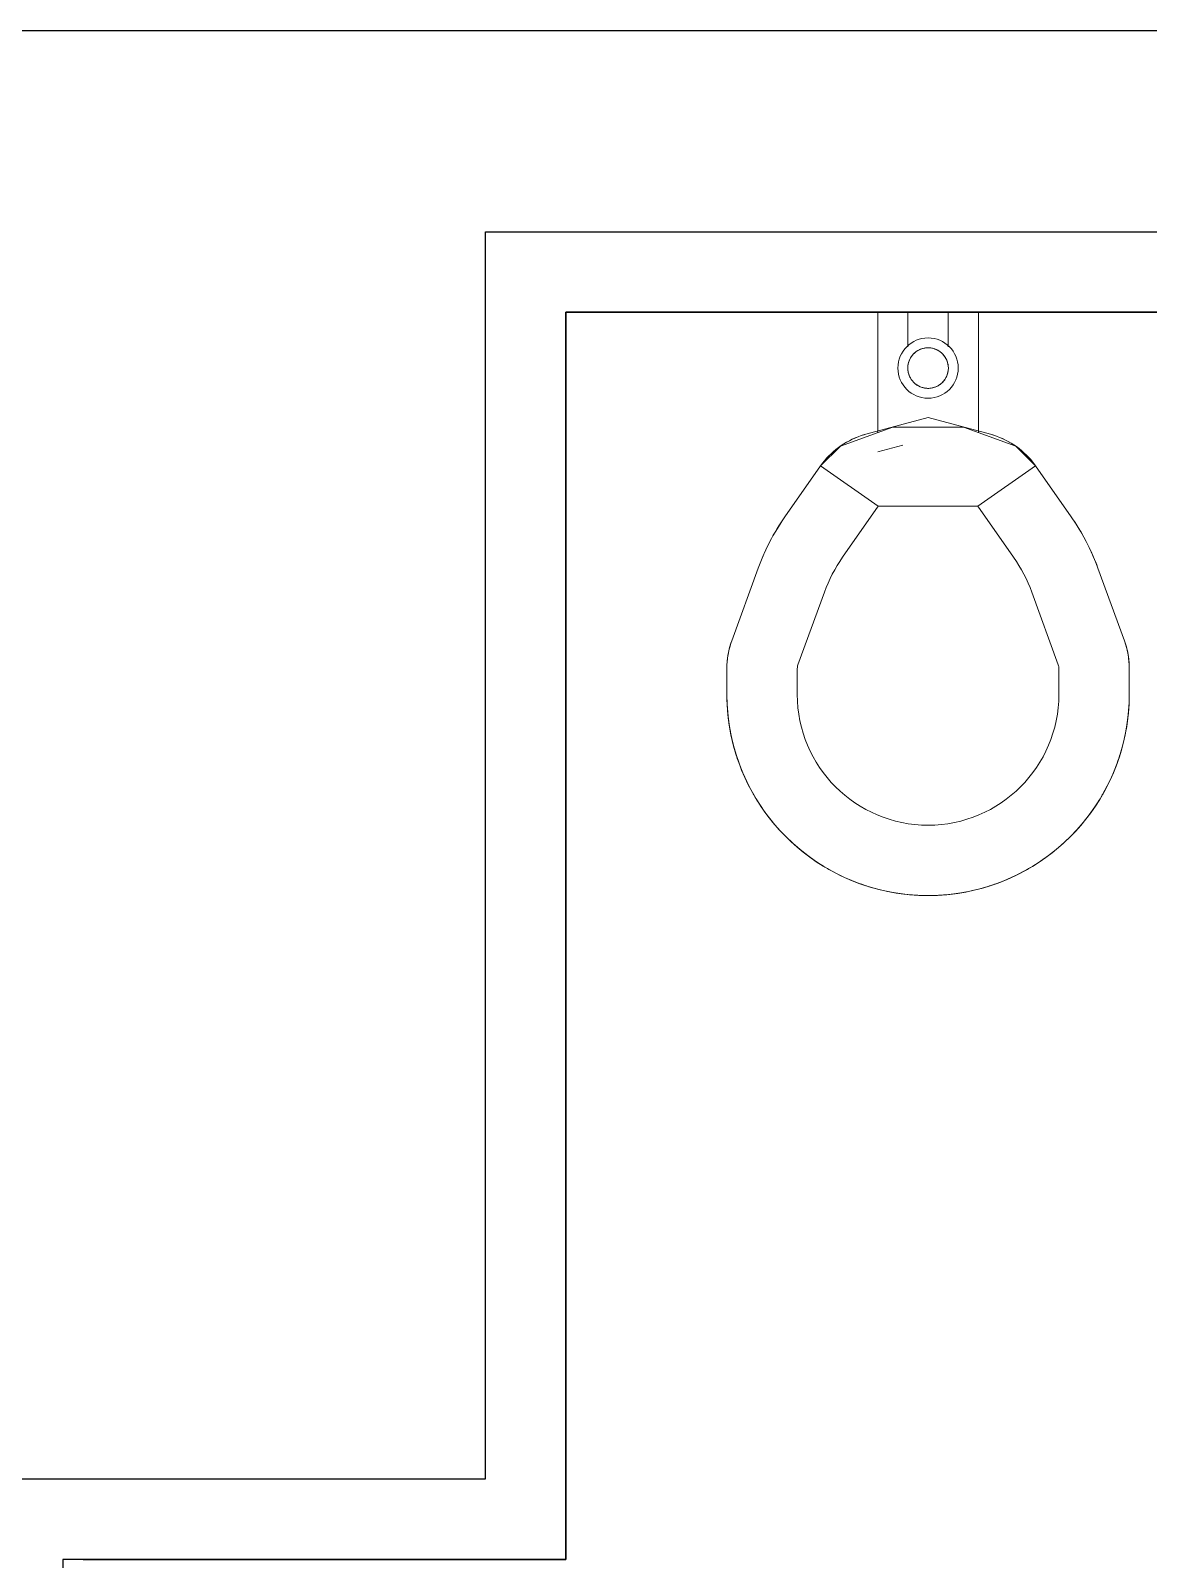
# Model space of a CAD drawing. Header units: inches. Extents: x -234 to 3525, y 0 to 2715.
# Drawn here: x 525.4 to 581, y 1264 to 1340 of the extents above; entities that cross this region are included whole.
import ezdxf

# ---------------------------------------------------------------- set-up
doc = ezdxf.new("R2010")
doc.units = ezdxf.units.IN
doc.header["$LTSCALE"] = 10
doc.header["$MEASUREMENT"] = 0
doc.layers.add('A-WALL', color=5, linetype='CONTINUOUS')
doc.layers.add('AREA-ASSIGN', color=7, linetype='CONTINUOUS')
doc.layers.add('P-SANR-FIXT', color=2, linetype='CONTINUOUS', lineweight=13)

msp = doc.modelspace()

# ---------------------------------------------------------------- linework, layer by layer
at = {"layer": 'A-WALL'}
for p, q in [((378, 1340), (702, 1340)), ((378, 1340), (709.75, 1340)), ((548, 1330), (709.75, 1330)), ((548, 1268), (548, 1330)), ((552, 1326), (709.75, 1326)), ((552, 1264), (552, 1326)), ((518, 1268), (548, 1268)), ((528, 1264), (552, 1264))]:
    msp.add_line(p, q, dxfattribs=at)
at = {"layer": 'AREA-ASSIGN'}
msp.add_lwpolyline([(658, 1158), (640, 1158), (640, 1082), (648, 1082), (684, 1082), (709.75, 1082), (684, 1082), (709.75, 1082), (709.75, 1206), (662.5, 1206), (662.5, 1210), (709.75, 1210), (709.75, 1326), (590, 1326), (552, 1326), (552, 1264), (527, 1264), (527, 1162), (658, 1162)], close=True, dxfattribs=at)
at = {"layer": 'P-SANR-FIXT'}
for p, q in [((567.5, 1320.019), (567.5, 1326)), ((567.5, 1320.019), (567.5, 1326)), ((569, 1326), (569, 1324.272)), ((569, 1326), (569, 1324.272)), ((571, 1324.272), (571, 1326)), ((571, 1324.272), (571, 1326)), ((572.5, 1326), (572.5, 1320.019)), ((572.5, 1326), (572.5, 1320.019)), ((569.276, 1323.926), (569.249, 1323.896)), ((569.276, 1323.926), (569.249, 1323.896)), ((569.305, 1323.954), (569.276, 1323.926)), ((569.305, 1323.954), (569.276, 1323.926)), ((569.335, 1323.981), (569.305, 1323.954)), ((569.335, 1323.981), (569.305, 1323.954)), ((569.366, 1324.007), (569.335, 1323.981)), ((569.366, 1324.007), (569.335, 1323.981)), ((569.398, 1324.032), (569.366, 1324.007)), ((569.398, 1324.032), (569.366, 1324.007)), ((569.431, 1324.055), (569.398, 1324.032)), ((569.431, 1324.055), (569.398, 1324.032)), ((569.464, 1324.078), (569.431, 1324.055)), ((569.464, 1324.078), (569.431, 1324.055)), ((569.499, 1324.098), (569.464, 1324.078)), ((569.499, 1324.098), (569.464, 1324.078)), ((569.534, 1324.118), (569.499, 1324.098)), ((569.534, 1324.118), (569.499, 1324.098)), ((569.57, 1324.136), (569.534, 1324.118)), ((569.57, 1324.136), (569.534, 1324.118)), ((569.607, 1324.152), (569.57, 1324.136)), ((569.607, 1324.152), (569.57, 1324.136)), ((569.645, 1324.167), (569.607, 1324.152)), ((569.645, 1324.167), (569.607, 1324.152)), ((569.683, 1324.18), (569.645, 1324.167)), ((569.683, 1324.18), (569.645, 1324.167)), ((569.721, 1324.192), (569.683, 1324.18)), ((569.721, 1324.192), (569.683, 1324.18)), ((569.76, 1324.203), (569.721, 1324.192)), ((569.76, 1324.203), (569.721, 1324.192)), ((569.8, 1324.211), (569.76, 1324.203)), ((569.8, 1324.211), (569.76, 1324.203)), ((569.839, 1324.219), (569.8, 1324.211)), ((569.839, 1324.219), (569.8, 1324.211)), ((569.879, 1324.224), (569.839, 1324.219)), ((569.879, 1324.224), (569.839, 1324.219)), ((569.919, 1324.228), (569.879, 1324.224)), ((569.919, 1324.228), (569.879, 1324.224)), ((569.96, 1324.231), (569.919, 1324.228)), ((569.96, 1324.231), (569.919, 1324.228)), ((570, 1324.232), (569.96, 1324.231)), ((570, 1324.232), (569.96, 1324.231)), ((570.022, 1324.231), (570, 1324.232)), ((570.022, 1324.231), (570, 1324.232)), ((570.062, 1324.23), (570.022, 1324.231)), ((570.062, 1324.23), (570.022, 1324.231)), ((570.102, 1324.226), (570.062, 1324.23)), ((570.102, 1324.226), (570.062, 1324.23)), ((570.142, 1324.221), (570.102, 1324.226)), ((570.142, 1324.221), (570.102, 1324.226)), ((570.182, 1324.215), (570.142, 1324.221)), ((570.182, 1324.215), (570.142, 1324.221)), ((570.222, 1324.207), (570.182, 1324.215)), ((570.222, 1324.207), (570.182, 1324.215)), ((570.261, 1324.197), (570.222, 1324.207)), ((570.261, 1324.197), (570.222, 1324.207)), ((570.3, 1324.186), (570.261, 1324.197)), ((570.3, 1324.186), (570.261, 1324.197)), ((570.338, 1324.173), (570.3, 1324.186)), ((570.338, 1324.173), (570.3, 1324.186)), ((570.376, 1324.159), (570.338, 1324.173)), ((570.376, 1324.159), (570.338, 1324.173)), ((570.413, 1324.143), (570.376, 1324.159)), ((570.413, 1324.143), (570.376, 1324.159)), ((570.449, 1324.126), (570.413, 1324.143)), ((570.449, 1324.126), (570.413, 1324.143)), ((570.485, 1324.107), (570.449, 1324.126)), ((570.485, 1324.107), (570.449, 1324.126)), ((570.52, 1324.087), (570.485, 1324.107)), ((570.52, 1324.087), (570.485, 1324.107)), ((570.554, 1324.066), (570.52, 1324.087)), ((570.554, 1324.066), (570.52, 1324.087)), ((570.587, 1324.043), (570.554, 1324.066)), ((570.587, 1324.043), (570.554, 1324.066)), ((570.62, 1324.019), (570.587, 1324.043)), ((570.62, 1324.019), (570.587, 1324.043)), ((570.651, 1323.993), (570.62, 1324.019)), ((570.651, 1323.993), (570.62, 1324.019)), ((570.681, 1323.967), (570.651, 1323.993)), ((570.681, 1323.967), (570.651, 1323.993)), ((570.71, 1323.939), (570.681, 1323.967)), ((570.71, 1323.939), (570.681, 1323.967)), ((570.739, 1323.91), (570.71, 1323.939)), ((570.739, 1323.91), (570.71, 1323.939)), ((568.993, 1323.274), (568.991, 1323.234)), ((568.993, 1323.274), (568.991, 1323.234)), ((568.991, 1323.234), (568.992, 1323.194)), ((568.991, 1323.234), (568.992, 1323.194)), ((568.992, 1323.194), (568.994, 1323.153)), ((568.992, 1323.194), (568.994, 1323.153)), ((568.996, 1323.314), (568.993, 1323.274)), ((568.996, 1323.314), (568.993, 1323.274)), ((569, 1323.355), (568.996, 1323.314)), ((569, 1323.355), (568.996, 1323.314)), ((569.006, 1323.394), (569, 1323.355)), ((569.006, 1323.394), (569, 1323.355)), ((569.014, 1323.434), (569.006, 1323.394)), ((569.014, 1323.434), (569.006, 1323.394)), ((569.023, 1323.473), (569.014, 1323.434)), ((569.023, 1323.473), (569.014, 1323.434)), ((569.034, 1323.512), (569.023, 1323.473)), ((569.034, 1323.512), (569.023, 1323.473)), ((569.046, 1323.551), (569.034, 1323.512)), ((569.046, 1323.551), (569.034, 1323.512)), ((569.06, 1323.588), (569.046, 1323.551)), ((569.06, 1323.588), (569.046, 1323.551)), ((569.075, 1323.626), (569.06, 1323.588)), ((569.075, 1323.626), (569.06, 1323.588)), ((569.092, 1323.662), (569.075, 1323.626)), ((569.092, 1323.662), (569.075, 1323.626)), ((569.11, 1323.698), (569.092, 1323.662)), ((569.11, 1323.698), (569.092, 1323.662)), ((569.13, 1323.734), (569.11, 1323.698)), ((569.13, 1323.734), (569.11, 1323.698)), ((569.151, 1323.768), (569.13, 1323.734)), ((569.151, 1323.768), (569.13, 1323.734)), ((569.174, 1323.801), (569.151, 1323.768)), ((569.174, 1323.801), (569.151, 1323.768)), ((569.198, 1323.834), (569.174, 1323.801)), ((569.198, 1323.834), (569.174, 1323.801)), ((569.223, 1323.866), (569.198, 1323.834)), ((569.223, 1323.866), (569.198, 1323.834)), ((569.249, 1323.896), (569.223, 1323.866)), ((569.249, 1323.896), (569.223, 1323.866)), ((570.765, 1323.88), (570.739, 1323.91)), ((570.765, 1323.88), (570.739, 1323.91)), ((570.791, 1323.849), (570.765, 1323.88)), ((570.791, 1323.849), (570.765, 1323.88)), ((570.815, 1323.817), (570.791, 1323.849)), ((570.815, 1323.817), (570.791, 1323.849)), ((570.839, 1323.783), (570.815, 1323.817)), ((570.839, 1323.783), (570.815, 1323.817)), ((570.86, 1323.75), (570.839, 1323.783)), ((570.86, 1323.75), (570.839, 1323.783)), ((570.881, 1323.715), (570.86, 1323.75)), ((570.881, 1323.715), (570.86, 1323.75)), ((570.9, 1323.679), (570.881, 1323.715)), ((570.9, 1323.679), (570.881, 1323.715)), ((570.917, 1323.643), (570.9, 1323.679)), ((570.917, 1323.643), (570.9, 1323.679)), ((570.933, 1323.606), (570.917, 1323.643)), ((570.933, 1323.606), (570.917, 1323.643)), ((570.948, 1323.568), (570.933, 1323.606)), ((570.948, 1323.568), (570.933, 1323.606)), ((570.961, 1323.53), (570.948, 1323.568)), ((570.961, 1323.53), (570.948, 1323.568)), ((570.972, 1323.491), (570.961, 1323.53)), ((570.972, 1323.491), (570.961, 1323.53)), ((570.982, 1323.452), (570.972, 1323.491)), ((570.982, 1323.452), (570.972, 1323.491)), ((570.991, 1323.413), (570.982, 1323.452)), ((570.991, 1323.413), (570.982, 1323.452)), ((570.997, 1323.373), (570.991, 1323.413)), ((570.997, 1323.373), (570.991, 1323.413)), ((571.003, 1323.333), (570.997, 1323.373)), ((571.003, 1323.333), (570.997, 1323.373)), ((571.006, 1323.293), (571.003, 1323.333)), ((571.006, 1323.293), (571.003, 1323.333)), ((571.004, 1323.132), (571.007, 1323.172)), ((571.004, 1323.132), (571.007, 1323.172)), ((571.008, 1323.252), (571.006, 1323.293)), ((571.008, 1323.252), (571.006, 1323.293)), ((571.007, 1323.172), (571.009, 1323.212)), ((571.007, 1323.172), (571.009, 1323.212)), ((571.009, 1323.212), (571.008, 1323.252)), ((571.009, 1323.212), (571.008, 1323.252)), ((568.994, 1323.153), (568.997, 1323.113)), ((568.994, 1323.153), (568.997, 1323.113)), ((568.997, 1323.113), (569.003, 1323.073)), ((568.997, 1323.113), (569.003, 1323.073)), ((569.003, 1323.073), (569.009, 1323.033)), ((569.003, 1323.073), (569.009, 1323.033)), ((569.009, 1323.033), (569.018, 1322.994)), ((569.009, 1323.033), (569.018, 1322.994)), ((569.018, 1322.994), (569.028, 1322.955)), ((569.018, 1322.994), (569.028, 1322.955)), ((569.028, 1322.955), (569.039, 1322.916)), ((569.028, 1322.955), (569.039, 1322.916)), ((569.039, 1322.916), (569.052, 1322.878)), ((569.039, 1322.916), (569.052, 1322.878)), ((569.052, 1322.878), (569.067, 1322.84)), ((569.052, 1322.878), (569.067, 1322.84)), ((569.067, 1322.84), (569.083, 1322.803)), ((569.067, 1322.84), (569.083, 1322.803)), ((569.083, 1322.803), (569.1, 1322.767)), ((569.083, 1322.803), (569.1, 1322.767)), ((569.1, 1322.767), (569.119, 1322.731)), ((569.1, 1322.767), (569.119, 1322.731)), ((569.119, 1322.731), (569.14, 1322.697)), ((569.119, 1322.731), (569.14, 1322.697)), ((569.14, 1322.697), (569.161, 1322.663)), ((569.14, 1322.697), (569.161, 1322.663)), ((569.161, 1322.663), (569.185, 1322.629)), ((569.161, 1322.663), (569.185, 1322.629)), ((569.185, 1322.629), (569.209, 1322.597)), ((569.185, 1322.629), (569.209, 1322.597)), ((569.209, 1322.597), (569.235, 1322.566)), ((569.209, 1322.597), (569.235, 1322.566)), ((569.235, 1322.566), (569.261, 1322.536)), ((569.235, 1322.566), (569.261, 1322.536)), ((569.261, 1322.536), (569.29, 1322.507)), ((569.261, 1322.536), (569.29, 1322.507)), ((569.29, 1322.507), (569.319, 1322.479)), ((569.29, 1322.507), (569.319, 1322.479)), ((569.319, 1322.479), (569.349, 1322.453)), ((569.319, 1322.479), (569.349, 1322.453)), ((569.349, 1322.453), (569.38, 1322.427)), ((569.349, 1322.453), (569.38, 1322.427)), ((569.38, 1322.427), (569.413, 1322.403)), ((569.38, 1322.427), (569.413, 1322.403)), ((569.413, 1322.403), (569.446, 1322.38)), ((569.413, 1322.403), (569.446, 1322.38)), ((570.569, 1322.391), (570.602, 1322.414)), ((570.569, 1322.391), (570.602, 1322.414)), ((570.602, 1322.414), (570.634, 1322.439)), ((570.602, 1322.414), (570.634, 1322.439)), ((570.634, 1322.439), (570.665, 1322.465)), ((570.634, 1322.439), (570.665, 1322.465)), ((570.665, 1322.465), (570.695, 1322.492)), ((570.665, 1322.465), (570.695, 1322.492)), ((570.695, 1322.492), (570.724, 1322.52)), ((570.695, 1322.492), (570.724, 1322.52)), ((570.724, 1322.52), (570.751, 1322.55)), ((570.724, 1322.52), (570.751, 1322.55)), ((570.751, 1322.55), (570.777, 1322.58)), ((570.751, 1322.55), (570.777, 1322.58)), ((570.777, 1322.58), (570.802, 1322.612)), ((570.777, 1322.58), (570.802, 1322.612)), ((570.802, 1322.612), (570.826, 1322.645)), ((570.802, 1322.612), (570.826, 1322.645)), ((570.826, 1322.645), (570.849, 1322.678)), ((570.826, 1322.645), (570.849, 1322.678)), ((570.849, 1322.678), (570.87, 1322.712)), ((570.849, 1322.678), (570.87, 1322.712)), ((570.87, 1322.712), (570.89, 1322.748)), ((570.87, 1322.712), (570.89, 1322.748)), ((570.89, 1322.748), (570.908, 1322.784)), ((570.89, 1322.748), (570.908, 1322.784)), ((570.908, 1322.784), (570.925, 1322.82)), ((570.908, 1322.784), (570.925, 1322.82)), ((570.925, 1322.82), (570.94, 1322.858)), ((570.925, 1322.82), (570.94, 1322.858)), ((570.94, 1322.858), (570.954, 1322.895)), ((570.94, 1322.858), (570.954, 1322.895)), ((570.954, 1322.895), (570.966, 1322.934)), ((570.954, 1322.895), (570.966, 1322.934)), ((570.966, 1322.934), (570.977, 1322.973)), ((570.966, 1322.934), (570.977, 1322.973)), ((570.977, 1322.973), (570.986, 1323.012)), ((570.977, 1322.973), (570.986, 1323.012)), ((570.986, 1323.012), (570.994, 1323.052)), ((570.986, 1323.012), (570.994, 1323.052)), ((570.994, 1323.052), (571, 1323.091)), ((570.994, 1323.052), (571, 1323.091)), ((571, 1323.091), (571.004, 1323.132)), ((571, 1323.091), (571.004, 1323.132)), ((569.446, 1322.38), (569.48, 1322.359)), ((569.446, 1322.38), (569.48, 1322.359)), ((569.48, 1322.359), (569.515, 1322.339)), ((569.48, 1322.359), (569.515, 1322.339)), ((569.515, 1322.339), (569.551, 1322.32)), ((569.515, 1322.339), (569.551, 1322.32)), ((569.551, 1322.32), (569.587, 1322.303)), ((569.551, 1322.32), (569.587, 1322.303)), ((569.587, 1322.303), (569.624, 1322.287)), ((569.587, 1322.303), (569.624, 1322.287)), ((569.624, 1322.287), (569.662, 1322.273)), ((569.624, 1322.287), (569.662, 1322.273)), ((569.662, 1322.273), (569.7, 1322.26)), ((569.662, 1322.273), (569.7, 1322.26)), ((569.7, 1322.26), (569.739, 1322.249)), ((569.7, 1322.26), (569.739, 1322.249)), ((569.739, 1322.249), (569.778, 1322.239)), ((569.739, 1322.249), (569.778, 1322.239)), ((569.778, 1322.239), (569.818, 1322.231)), ((569.778, 1322.239), (569.818, 1322.231)), ((569.818, 1322.231), (569.858, 1322.225)), ((569.818, 1322.231), (569.858, 1322.225)), ((569.858, 1322.225), (569.898, 1322.22)), ((569.858, 1322.225), (569.898, 1322.22)), ((569.898, 1322.22), (569.938, 1322.216)), ((569.898, 1322.22), (569.938, 1322.216)), ((569.938, 1322.216), (569.978, 1322.215)), ((569.938, 1322.216), (569.978, 1322.215)), ((569.978, 1322.215), (570, 1322.214)), ((569.978, 1322.215), (570, 1322.214)), ((570, 1322.214), (570.04, 1322.215)), ((570, 1322.214), (570.04, 1322.215)), ((570.04, 1322.215), (570.081, 1322.218)), ((570.04, 1322.215), (570.081, 1322.218)), ((570.081, 1322.218), (570.121, 1322.222)), ((570.081, 1322.218), (570.121, 1322.222)), ((570.121, 1322.222), (570.161, 1322.227)), ((570.121, 1322.222), (570.161, 1322.227)), ((570.161, 1322.227), (570.2, 1322.235)), ((570.161, 1322.227), (570.2, 1322.235)), ((570.2, 1322.235), (570.24, 1322.243)), ((570.2, 1322.235), (570.24, 1322.243)), ((570.24, 1322.243), (570.279, 1322.254)), ((570.24, 1322.243), (570.279, 1322.254)), ((570.279, 1322.254), (570.317, 1322.266)), ((570.279, 1322.254), (570.317, 1322.266)), ((570.317, 1322.266), (570.355, 1322.279)), ((570.317, 1322.266), (570.355, 1322.279)), ((570.355, 1322.279), (570.393, 1322.294)), ((570.355, 1322.279), (570.393, 1322.294)), ((570.393, 1322.294), (570.43, 1322.311)), ((570.393, 1322.294), (570.43, 1322.311)), ((570.43, 1322.311), (570.466, 1322.328)), ((570.43, 1322.311), (570.466, 1322.328)), ((570.466, 1322.328), (570.501, 1322.348)), ((570.466, 1322.328), (570.501, 1322.348)), ((570.501, 1322.348), (570.536, 1322.369)), ((570.501, 1322.348), (570.536, 1322.369)), ((570.536, 1322.369), (570.569, 1322.391)), ((570.536, 1322.369), (570.569, 1322.391)), ((568.242, 1320.289), (565.641, 1319.343)), ((568.242, 1320.289), (565.641, 1319.343)), ((570, 1320.761), (566.9, 1319.93)), ((570, 1320.761), (566.9, 1319.93)), ((571.758, 1320.289), (568.242, 1320.289)), ((571.758, 1320.289), (568.242, 1320.289)), ((573.1, 1319.93), (570, 1320.761)), ((573.1, 1319.93), (570, 1320.761)), ((574.359, 1319.343), (571.758, 1320.289)), ((574.359, 1319.343), (571.758, 1320.289)), ((565.547, 1319.275), (565.677, 1319.368)), ((565.547, 1319.275), (565.677, 1319.368)), ((565.677, 1319.368), (565.811, 1319.455)), ((565.677, 1319.368), (565.811, 1319.455)), ((565.811, 1319.455), (565.948, 1319.538)), ((565.811, 1319.455), (565.948, 1319.538)), ((565.948, 1319.538), (566.088, 1319.614)), ((565.948, 1319.538), (566.088, 1319.614)), ((566.088, 1319.614), (566.232, 1319.685)), ((566.088, 1319.614), (566.232, 1319.685)), ((566.232, 1319.685), (566.378, 1319.751)), ((566.232, 1319.685), (566.378, 1319.751)), ((566.378, 1319.751), (566.526, 1319.81)), ((566.378, 1319.751), (566.526, 1319.81)), ((566.526, 1319.81), (566.677, 1319.863)), ((566.526, 1319.81), (566.677, 1319.863)), ((566.677, 1319.863), (566.83, 1319.91)), ((566.677, 1319.863), (566.83, 1319.91)), ((566.83, 1319.91), (566.9, 1319.93)), ((566.83, 1319.91), (566.9, 1319.93)), ((568.75, 1319.39), (567.51, 1319.058)), ((568.75, 1319.39), (567.51, 1319.058)), ((573.1, 1319.93), (573.254, 1319.885)), ((573.1, 1319.93), (573.254, 1319.885)), ((573.254, 1319.885), (573.406, 1319.835)), ((573.254, 1319.885), (573.406, 1319.835)), ((573.406, 1319.835), (573.555, 1319.778)), ((573.406, 1319.835), (573.555, 1319.778)), ((573.555, 1319.778), (573.702, 1319.716)), ((573.555, 1319.778), (573.702, 1319.716)), ((573.702, 1319.716), (573.847, 1319.647)), ((573.702, 1319.716), (573.847, 1319.647)), ((573.847, 1319.647), (573.989, 1319.573)), ((573.847, 1319.647), (573.989, 1319.573)), ((573.989, 1319.573), (574.128, 1319.493)), ((573.989, 1319.573), (574.128, 1319.493)), ((574.128, 1319.493), (574.263, 1319.408)), ((574.128, 1319.493), (574.263, 1319.408)), ((574.263, 1319.408), (574.395, 1319.318)), ((574.263, 1319.408), (574.395, 1319.318)), ((565.641, 1319.343), (564.659, 1318.36)), ((565.641, 1319.343), (564.659, 1318.36)), ((564.753, 1318.49), (564.852, 1318.615)), ((564.753, 1318.49), (564.852, 1318.615)), ((564.852, 1318.615), (564.957, 1318.736)), ((564.852, 1318.615), (564.957, 1318.736)), ((564.957, 1318.736), (565.066, 1318.853)), ((564.957, 1318.736), (565.066, 1318.853)), ((565.066, 1318.853), (565.18, 1318.966)), ((565.066, 1318.853), (565.18, 1318.966)), ((565.18, 1318.966), (565.298, 1319.074)), ((565.18, 1318.966), (565.298, 1319.074)), ((565.298, 1319.074), (565.42, 1319.177)), ((565.298, 1319.074), (565.42, 1319.177)), ((565.42, 1319.177), (565.547, 1319.275)), ((565.42, 1319.177), (565.547, 1319.275)), ((575.341, 1318.36), (574.359, 1319.343)), ((575.341, 1318.36), (574.359, 1319.343)), ((574.395, 1319.318), (574.523, 1319.222)), ((574.395, 1319.318), (574.523, 1319.222)), ((574.523, 1319.222), (574.647, 1319.121)), ((574.523, 1319.222), (574.647, 1319.121)), ((574.647, 1319.121), (574.767, 1319.015)), ((574.647, 1319.121), (574.767, 1319.015)), ((574.767, 1319.015), (574.883, 1318.905)), ((574.767, 1319.015), (574.883, 1318.905)), ((574.883, 1318.905), (574.994, 1318.79)), ((574.883, 1318.905), (574.994, 1318.79)), ((574.994, 1318.79), (575.101, 1318.67)), ((574.994, 1318.79), (575.101, 1318.67)), ((575.101, 1318.67), (575.203, 1318.547)), ((575.101, 1318.67), (575.203, 1318.547)), ((562.883, 1315.824), (564.659, 1318.36)), ((562.883, 1315.824), (564.659, 1318.36)), ((564.659, 1318.36), (564.753, 1318.49)), ((564.659, 1318.36), (564.753, 1318.49)), ((564.659, 1318.36), (567.526, 1316.353)), ((564.659, 1318.36), (567.526, 1316.353)), ((564.659, 1318.36), (567.526, 1316.353)), ((564.659, 1318.36), (567.526, 1316.353)), ((572.474, 1316.353), (575.341, 1318.36)), ((572.474, 1316.353), (575.341, 1318.36)), ((572.474, 1316.353), (575.341, 1318.36)), ((572.474, 1316.353), (575.341, 1318.36)), ((575.203, 1318.547), (575.299, 1318.42)), ((575.203, 1318.547), (575.299, 1318.42)), ((575.299, 1318.42), (575.341, 1318.36)), ((575.299, 1318.42), (575.341, 1318.36)), ((575.341, 1318.36), (577.117, 1315.824)), ((575.341, 1318.36), (577.117, 1315.824)), ((565.75, 1313.817), (567.526, 1316.353)), ((565.75, 1313.817), (567.526, 1316.353)), ((567.526, 1316.353), (572.474, 1316.353)), ((567.526, 1316.353), (572.474, 1316.353)), ((572.474, 1316.353), (574.25, 1313.817)), ((572.474, 1316.353), (574.25, 1313.817)), ((562.51, 1315.256), (562.747, 1315.627)), ((562.51, 1315.256), (562.747, 1315.627)), ((562.747, 1315.627), (562.883, 1315.824)), ((562.747, 1315.627), (562.883, 1315.824)), ((577.117, 1315.824), (577.362, 1315.459)), ((577.117, 1315.824), (577.362, 1315.459)), ((562.082, 1314.488), (562.288, 1314.876)), ((562.082, 1314.488), (562.288, 1314.876)), ((562.288, 1314.876), (562.51, 1315.256)), ((562.288, 1314.876), (562.51, 1315.256)), ((577.362, 1315.459), (577.593, 1315.084)), ((577.362, 1315.459), (577.593, 1315.084)), ((577.593, 1315.084), (577.808, 1314.7)), ((577.593, 1315.084), (577.808, 1314.7)), ((561.716, 1313.688), (561.891, 1314.091)), ((561.716, 1313.688), (561.891, 1314.091)), ((561.891, 1314.091), (562.082, 1314.488)), ((561.891, 1314.091), (562.082, 1314.488)), ((577.808, 1314.7), (578.007, 1314.308)), ((577.808, 1314.7), (578.007, 1314.308)), ((578.007, 1314.308), (578.191, 1313.909)), ((578.007, 1314.308), (578.191, 1313.909)), ((561.557, 1313.277), (561.716, 1313.688)), ((561.557, 1313.277), (561.716, 1313.688)), ((578.191, 1313.909), (578.359, 1313.502)), ((578.191, 1313.909), (578.359, 1313.502)), ((578.359, 1313.502), (578.443, 1313.277)), ((578.359, 1313.502), (578.443, 1313.277)), ((560.241, 1309.663), (561.557, 1313.277)), ((560.241, 1309.663), (561.557, 1313.277)), ((578.443, 1313.277), (579.759, 1309.663)), ((578.443, 1313.277), (579.759, 1309.663)), ((563.53, 1308.466), (564.846, 1312.08)), ((563.53, 1308.466), (564.846, 1312.08)), ((575.154, 1312.08), (576.47, 1308.466)), ((575.154, 1312.08), (576.47, 1308.466)), ((560.156, 1309.4), (560.203, 1309.553)), ((560.156, 1309.4), (560.203, 1309.553)), ((560.203, 1309.553), (560.241, 1309.663)), ((560.203, 1309.553), (560.241, 1309.663)), ((579.759, 1309.663), (579.81, 1309.511)), ((579.759, 1309.663), (579.81, 1309.511)), ((579.81, 1309.511), (579.856, 1309.358)), ((579.81, 1309.511), (579.856, 1309.358)), ((560.013, 1308.614), (560.029, 1308.774)), ((560.013, 1308.614), (560.029, 1308.774)), ((560.029, 1308.774), (560.051, 1308.932)), ((560.029, 1308.774), (560.051, 1308.932)), ((560.051, 1308.932), (560.08, 1309.089)), ((560.051, 1308.932), (560.08, 1309.089)), ((560.08, 1309.089), (560.115, 1309.246)), ((560.08, 1309.089), (560.115, 1309.246)), ((560.115, 1309.246), (560.156, 1309.4)), ((560.115, 1309.246), (560.156, 1309.4)), ((579.856, 1309.358), (579.896, 1309.203)), ((579.856, 1309.358), (579.896, 1309.203)), ((579.896, 1309.203), (579.929, 1309.046)), ((579.896, 1309.203), (579.929, 1309.046)), ((579.929, 1309.046), (579.956, 1308.889)), ((579.929, 1309.046), (579.956, 1308.889)), ((579.956, 1308.889), (579.976, 1308.73)), ((579.956, 1308.889), (579.976, 1308.73)), ((579.976, 1308.73), (579.99, 1308.571)), ((579.976, 1308.73), (579.99, 1308.571)), ((560, 1308.295), (560.003, 1308.455)), ((560, 1308.295), (560.003, 1308.455)), ((560, 1307), (560, 1308.295)), ((560, 1307), (560, 1308.295)), ((560.003, 1308.455), (560.013, 1308.614)), ((560.003, 1308.455), (560.013, 1308.614)), ((563.5, 1307), (563.5, 1308.295)), ((563.5, 1307), (563.5, 1308.295)), ((576.5, 1308.295), (576.5, 1307)), ((576.5, 1308.295), (576.5, 1307)), ((579.99, 1308.571), (579.998, 1308.411)), ((579.99, 1308.571), (579.998, 1308.411)), ((579.998, 1308.411), (580, 1308.295)), ((579.998, 1308.411), (580, 1308.295)), ((580, 1308.295), (580, 1307)), ((580, 1308.295), (580, 1307)), ((560.004, 1306.709), (560, 1307)), ((560.004, 1306.709), (560, 1307)), ((560.024, 1306.31), (560.004, 1306.709)), ((560.024, 1306.31), (560.004, 1306.709)), ((579.992, 1306.6), (579.968, 1306.201)), ((579.992, 1306.6), (579.968, 1306.201)), ((580, 1307), (579.992, 1306.6)), ((580, 1307), (579.992, 1306.6)), ((560.059, 1305.912), (560.024, 1306.31)), ((560.059, 1305.912), (560.024, 1306.31)), ((560.111, 1305.515), (560.059, 1305.912)), ((560.111, 1305.515), (560.059, 1305.912)), ((579.928, 1305.803), (579.872, 1305.407)), ((579.928, 1305.803), (579.872, 1305.407)), ((579.968, 1306.201), (579.928, 1305.803)), ((579.968, 1306.201), (579.928, 1305.803)), ((560.178, 1305.121), (560.111, 1305.515)), ((560.178, 1305.121), (560.111, 1305.515)), ((560.261, 1304.729), (560.178, 1305.121)), ((560.261, 1304.729), (560.178, 1305.121)), ((579.801, 1305.013), (579.713, 1304.623)), ((579.801, 1305.013), (579.713, 1304.623)), ((579.872, 1305.407), (579.801, 1305.013)), ((579.872, 1305.407), (579.801, 1305.013)), ((560.36, 1304.342), (560.261, 1304.729)), ((560.36, 1304.342), (560.261, 1304.729)), ((560.474, 1303.958), (560.36, 1304.342)), ((560.474, 1303.958), (560.36, 1304.342)), ((579.611, 1304.236), (579.492, 1303.854)), ((579.611, 1304.236), (579.492, 1303.854)), ((579.713, 1304.623), (579.611, 1304.236)), ((579.713, 1304.623), (579.611, 1304.236)), ((560.603, 1303.58), (560.474, 1303.958)), ((560.603, 1303.58), (560.474, 1303.958)), ((560.734, 1303.241), (560.603, 1303.58)), ((560.734, 1303.241), (560.603, 1303.58)), ((579.397, 1303.58), (579.253, 1303.207)), ((579.397, 1303.58), (579.253, 1303.207)), ((579.492, 1303.854), (579.397, 1303.58)), ((579.492, 1303.854), (579.397, 1303.58)), ((560.891, 1302.873), (560.734, 1303.241)), ((560.891, 1302.873), (560.734, 1303.241)), ((561.064, 1302.512), (560.891, 1302.873)), ((561.064, 1302.512), (560.891, 1302.873)), ((579.094, 1302.84), (578.92, 1302.479)), ((579.094, 1302.84), (578.92, 1302.479)), ((579.253, 1303.207), (579.094, 1302.84)), ((579.253, 1303.207), (579.094, 1302.84)), ((561.25, 1302.158), (561.064, 1302.512)), ((561.25, 1302.158), (561.064, 1302.512)), ((561.451, 1301.812), (561.25, 1302.158)), ((561.451, 1301.812), (561.25, 1302.158)), ((578.732, 1302.126), (578.53, 1301.781)), ((578.732, 1302.126), (578.53, 1301.781)), ((578.92, 1302.479), (578.732, 1302.126)), ((578.92, 1302.479), (578.732, 1302.126)), ((561.665, 1301.475), (561.451, 1301.812)), ((561.665, 1301.475), (561.451, 1301.812)), ((561.893, 1301.146), (561.665, 1301.475)), ((561.893, 1301.146), (561.665, 1301.475)), ((562.133, 1300.826), (561.893, 1301.146)), ((562.133, 1300.826), (561.893, 1301.146)), ((578.315, 1301.444), (578.086, 1301.116)), ((578.315, 1301.444), (578.086, 1301.116)), ((578.53, 1301.781), (578.315, 1301.444)), ((578.53, 1301.781), (578.315, 1301.444)), ((562.386, 1300.517), (562.133, 1300.826)), ((562.386, 1300.517), (562.133, 1300.826)), ((562.652, 1300.217), (562.386, 1300.517)), ((562.652, 1300.217), (562.386, 1300.517)), ((577.59, 1300.489), (577.323, 1300.19)), ((577.59, 1300.489), (577.323, 1300.19)), ((577.844, 1300.797), (577.59, 1300.489)), ((577.844, 1300.797), (577.59, 1300.489)), ((578.086, 1301.116), (577.844, 1300.797)), ((578.086, 1301.116), (577.844, 1300.797)), ((562.929, 1299.929), (562.652, 1300.217)), ((562.929, 1299.929), (562.652, 1300.217)), ((563.19, 1299.677), (562.929, 1299.929)), ((563.19, 1299.677), (562.929, 1299.929)), ((563.489, 1299.41), (563.19, 1299.677)), ((563.489, 1299.41), (563.19, 1299.677)), ((576.783, 1299.652), (576.483, 1299.386)), ((576.783, 1299.652), (576.483, 1299.386)), ((577.071, 1299.929), (576.783, 1299.652)), ((577.071, 1299.929), (576.783, 1299.652)), ((577.323, 1300.19), (577.071, 1299.929)), ((577.323, 1300.19), (577.071, 1299.929)), ((563.797, 1299.156), (563.489, 1299.41)), ((563.797, 1299.156), (563.489, 1299.41)), ((564.116, 1298.914), (563.797, 1299.156)), ((564.116, 1298.914), (563.797, 1299.156)), ((564.444, 1298.685), (564.116, 1298.914)), ((564.444, 1298.685), (564.116, 1298.914)), ((575.854, 1298.893), (575.525, 1298.665)), ((575.854, 1298.893), (575.525, 1298.665)), ((576.174, 1299.133), (575.854, 1298.893)), ((576.174, 1299.133), (575.854, 1298.893)), ((576.483, 1299.386), (576.174, 1299.133)), ((576.483, 1299.386), (576.174, 1299.133)), ((564.781, 1298.47), (564.444, 1298.685)), ((564.781, 1298.47), (564.444, 1298.685)), ((565.126, 1298.268), (564.781, 1298.47)), ((565.126, 1298.268), (564.781, 1298.47)), ((565.479, 1298.08), (565.126, 1298.268)), ((565.479, 1298.08), (565.126, 1298.268)), ((565.84, 1297.906), (565.479, 1298.08)), ((565.84, 1297.906), (565.479, 1298.08)), ((574.842, 1298.25), (574.488, 1298.064)), ((574.842, 1298.25), (574.488, 1298.064)), ((575.188, 1298.451), (574.842, 1298.25)), ((575.188, 1298.451), (574.842, 1298.25)), ((575.525, 1298.665), (575.188, 1298.451)), ((575.525, 1298.665), (575.188, 1298.451)), ((566.207, 1297.747), (565.84, 1297.906)), ((566.207, 1297.747), (565.84, 1297.906)), ((566.58, 1297.603), (566.207, 1297.747)), ((566.58, 1297.603), (566.207, 1297.747)), ((566.854, 1297.508), (566.58, 1297.603)), ((566.854, 1297.508), (566.58, 1297.603)), ((567.236, 1297.389), (566.854, 1297.508)), ((567.236, 1297.389), (566.854, 1297.508)), ((567.623, 1297.287), (567.236, 1297.389)), ((567.623, 1297.287), (567.236, 1297.389)), ((572.658, 1297.36), (572.271, 1297.261)), ((572.658, 1297.36), (572.271, 1297.261)), ((573.042, 1297.474), (572.658, 1297.36)), ((573.042, 1297.474), (572.658, 1297.36)), ((573.42, 1297.603), (573.042, 1297.474)), ((573.42, 1297.603), (573.042, 1297.474)), ((573.759, 1297.734), (573.42, 1297.603)), ((573.759, 1297.734), (573.42, 1297.603)), ((574.127, 1297.891), (573.759, 1297.734)), ((574.127, 1297.891), (573.759, 1297.734)), ((574.488, 1298.064), (574.127, 1297.891)), ((574.488, 1298.064), (574.127, 1297.891)), ((568.013, 1297.199), (567.623, 1297.287)), ((568.013, 1297.199), (567.623, 1297.287)), ((568.407, 1297.128), (568.013, 1297.199)), ((568.407, 1297.128), (568.013, 1297.199)), ((568.803, 1297.072), (568.407, 1297.128)), ((568.803, 1297.072), (568.407, 1297.128)), ((569.201, 1297.032), (568.803, 1297.072)), ((569.201, 1297.032), (568.803, 1297.072)), ((569.6, 1297.008), (569.201, 1297.032)), ((569.6, 1297.008), (569.201, 1297.032)), ((570, 1297), (569.6, 1297.008)), ((570, 1297), (569.6, 1297.008)), ((570.291, 1297.004), (570, 1297)), ((570.291, 1297.004), (570, 1297)), ((570.69, 1297.024), (570.291, 1297.004)), ((570.69, 1297.024), (570.291, 1297.004)), ((571.088, 1297.059), (570.69, 1297.024)), ((571.088, 1297.059), (570.69, 1297.024)), ((571.485, 1297.111), (571.088, 1297.059)), ((571.485, 1297.111), (571.088, 1297.059)), ((571.879, 1297.178), (571.485, 1297.111)), ((571.879, 1297.178), (571.485, 1297.111)), ((572.271, 1297.261), (571.879, 1297.178)), ((572.271, 1297.261), (571.879, 1297.178))]:
    msp.add_line(p, q, dxfattribs=at)
for centre, radius, start, end in [((570, 1323.223), 1.5, 0, 180), ((570, 1323.223), 1.5, 0, 180), ((570, 1323.223), 1.009, 90, 209.17485), ((570, 1323.223), 1.009, 90, 209.17485), ((570, 1323.223), 1.009, 270, 90), ((570, 1323.223), 1.009, 270, 90), ((570, 1323.223), 1.5, 180, 0), ((570, 1323.223), 1.5, 180, 0), ((570, 1323.223), 1.009, 224.52206, 270), ((570, 1323.223), 1.009, 224.52206, 270), ((567.935, 1316.066), 4, 105, 125), ((567.935, 1316.066), 4, 105, 125), ((572.065, 1316.066), 4, 55, 75), ((572.065, 1316.066), 4, 55, 75), ((571.893, 1309.515), 11, 145, 160), ((571.893, 1309.515), 11, 145, 160), ((568.107, 1309.515), 11, 20, 35), ((568.107, 1309.515), 11, 20, 35), ((571.893, 1309.515), 7.5, 145, 160), ((571.893, 1309.515), 7.5, 145, 160), ((568.107, 1309.515), 7.5, 20, 35), ((568.107, 1309.515), 7.5, 20, 35), ((564, 1308.295), 4, 160, 180), ((564, 1308.295), 4, 160, 180), ((576, 1308.295), 4, 0, 20), ((576, 1308.295), 4, 0, 20), ((564, 1308.295), 0.5, 160, 180), ((564, 1308.295), 0.5, 160, 180), ((576, 1308.295), 0.5, 0, 20), ((576, 1308.295), 0.5, 0, 20), ((570, 1307), 10, 180, 270), ((570, 1307), 10, 180, 190.66964), ((570, 1307), 10, 180, 270), ((570, 1307), 10, 180, 190.66964), ((570, 1307), 6.5, 180, 270), ((570, 1307), 6.5, 180, 270), ((570, 1307), 10, 270, 0), ((570, 1307), 6.5, 270, 0), ((570, 1307), 10, 270, 0), ((570, 1307), 6.5, 270, 0), ((570, 1307), 10, 349.33036, 0), ((570, 1307), 10, 349.33036, 0), ((570, 1307), 10, 194.16435, 200), ((570, 1307), 10, 194.16435, 200), ((570, 1307), 10, 340, 345.83565), ((570, 1307), 10, 340, 345.83565), ((570, 1307), 10, 200, 201.17298), ((570, 1307), 10, 200, 201.17298), ((570, 1307), 10, 338.82702, 340), ((570, 1307), 10, 338.82702, 340), ((570, 1307), 10, 209.16376, 212.5), ((570, 1307), 10, 209.16376, 212.5), ((570, 1307), 10, 327.5, 330.83624), ((570, 1307), 10, 327.5, 330.83624), ((570, 1307), 10, 237.5, 240.83624), ((570, 1307), 10, 237.5, 240.83624), ((570, 1307), 10, 299.16376, 302.5), ((570, 1307), 10, 299.16376, 302.5), ((570, 1307), 10, 248.82702, 250), ((570, 1307), 10, 248.82702, 250), ((570, 1307), 10, 250, 255.83565), ((570, 1307), 10, 250, 255.83565), ((570, 1307), 10, 284.16435, 290), ((570, 1307), 10, 284.16435, 290), ((570, 1307), 10, 290, 291.17298), ((570, 1307), 10, 290, 291.17298), ((570, 1307), 10, 259.33036, 270), ((570, 1307), 10, 259.33036, 270), ((570, 1307), 10, 270, 280.66964), ((570, 1307), 10, 270, 280.66964)]:
    msp.add_arc(centre, radius, start, end, dxfattribs=at)

doc.saveas('drawing.dxf')
